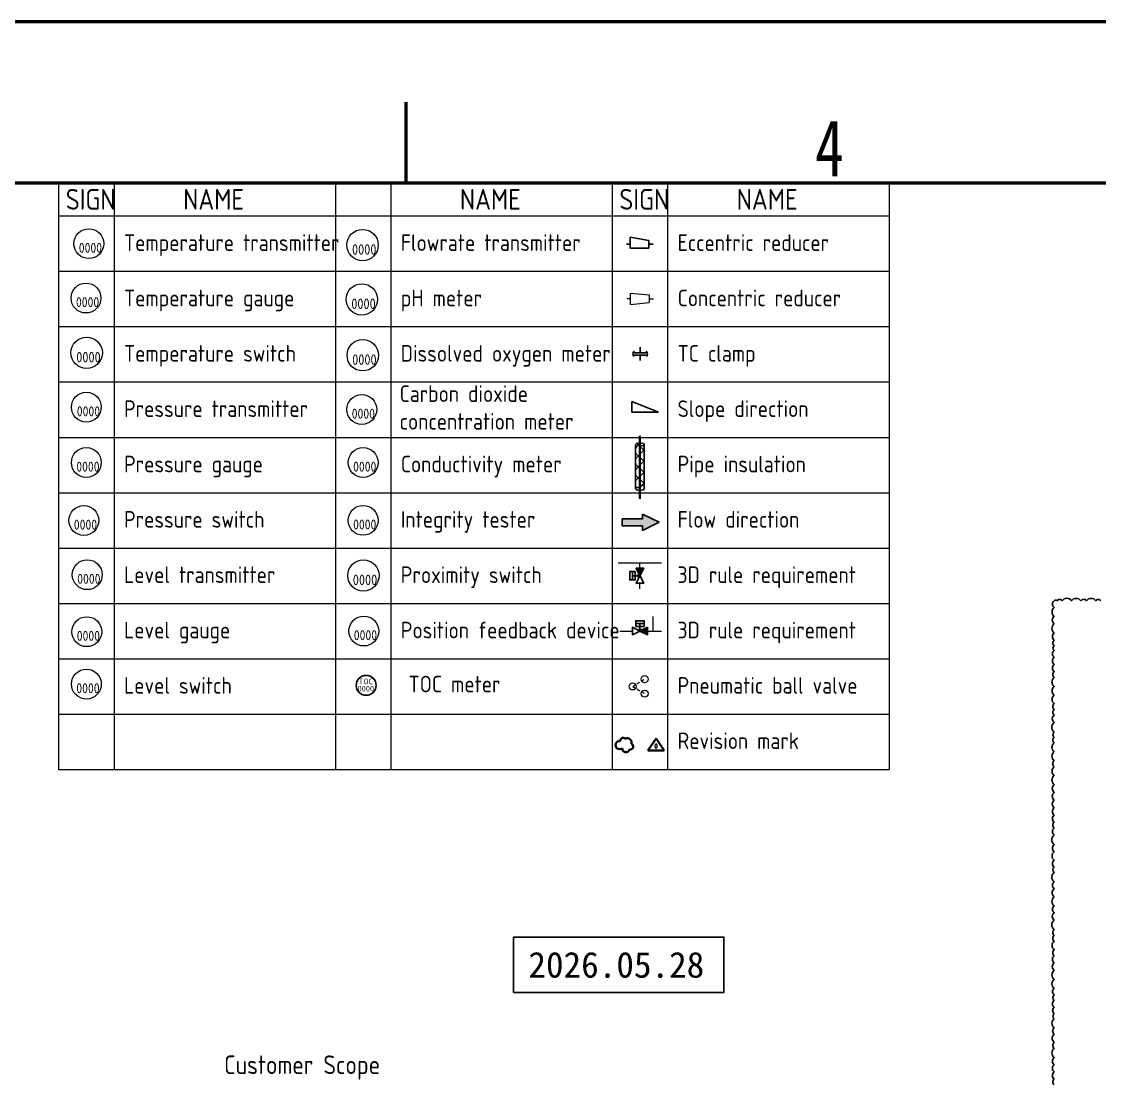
# Model space of a CAD drawing. Header units: millimetres. Extents: x -68339142 to 208, y -167 to 82456658.
# Drawn here: x -68336225 to -68334766, y 82451183 to 82452619 of the extents above; entities that cross this region are included whole.
import ezdxf
from ezdxf.enums import TextEntityAlignment as Align

# ---------------------------------------------------------------- set-up
doc = ezdxf.new("R2010")
doc.units = ezdxf.units.MM
doc.header["$MEASUREMENT"] = 0
doc.linetypes.add('ACISOTGL', pattern=[3, 2, -1])
for name, color, linetype, lineweight in [('AM_8', 1, 'Continuous', 15), ('Border (ISO)', 7, 'Continuous', 50), ('I8符号标注层', 3, 'Continuous', 9), ('Langurage', 7, 'Continuous', 0), ('图层15动态设备', 7, 'Continuous', 9), ('图层5标准静态设备', 7, 'Continuous', 9), ('图框', 7, 'Continuous', 9)]:
    doc.layers.add(name, color=color, linetype=linetype, lineweight=lineweight)
for name, color, linetype in [('批注和笔记', 7, 'Continuous'), ('文字', 1, 'Continuous'), ('機器', 7, 'Continuous')]:
    doc.layers.add(name, color=color, linetype=linetype)
doc.styles.add('I(3.5)', font='simfang.ttf', dxfattribs={"width": 0.75})
doc.styles.add('ROMANS', font='ROMANS.shx')
doc.styles.get("Standard").update_dxf_attribs({"font": 'gbenor.shx', "bigfont": 'gbcbig.shx'})
doc.styles.add('批注和笔记', font='')
doc.styles.get('批注和笔记').set_extended_font_data('SimSun')

# ---------------------------------------------------------------- blocks, each defined once
blk = doc.blocks.new('Borders A3')
at = {"layer": 'Border (ISO)'}
for p, q in [((0, 297), (420, 297)), ((157.5, 287), (157.5, 292)), ((9.999999999999993, 286.9999999999999), (410, 286.9999999999999))]:
    blk.add_line(p, q, dxfattribs=at)
at = {"layer": 'I8符号标注层', "insert": (183.75, 287.4), "char_height": 3.499999940395355, "attachment_point": 8, "style": 'I(3.5)'}
blk.add_mtext('4', dxfattribs=at)
blk = doc.blocks.new('*U69')
at = {"color": 1, "linetype": 'ByBlock', "lineweight": 9}
blk.add_circle((13.5, -1.77635683940025e-15), 13.5, dxfattribs=at)
at = {"color": 1, "linetype": 'ByBlock', "lineweight": 9, "flags": 1}
for tag, p in [('YQJ_ITEMID', (24.38943776185624, 7.984361569487646)), ('YQJ_CLASS_NAME', (24.3999337322457, 3.682376766385232)), ('供电电源', (24.91061420759434, -5.225861052161235)), ('品牌', (24.8201266641081, -0.6865745397071805)), ('量程上限', (24.77570711221415, -14.9326032799006)), ('控制方式', (25.04552130297452, -9.989354953061365)), ('量程下限', (24.64080013634884, -19.96572891749793)), ('输入信号类型2', (24.41907406160681, -30.47782268224296)), ('输入信号类型1', (24.5918368282837, -25.28992703947256))]:
    blk.add_attdef(tag, p, '', height=5, dxfattribs=at)
at = {"color": 1, "linetype": 'ByBlock', "lineweight": 13}
blk.add_attdef('YQJ_NO', (4.419494115506676, -8.260460470582805), '', height=9, dxfattribs=at)
at = {"color": 1, "linetype": 'ByBlock', "lineweight": 13, "flags": 2}
blk.add_attdef('YQJ_CODE', (7.181431612304732, -0.3770963063832848), '', height=9, dxfattribs=at)
at = {"color": 1, "linetype": 'ByBlock', "lineweight": 9}
blk.add_attdef('尺寸', (-11.61090940447393, -20.93206571894052), '', height=6.3, dxfattribs=at)
blk = doc.blocks.new('*U68')
at = {"color": 1, "linetype": 'ByBlock', "lineweight": 9}
blk.add_circle((2.498001805406602e-15, 13.5), 13.5, dxfattribs=at)
at = {"color": 1, "linetype": 'ByBlock', "lineweight": 13, "flags": 2}
blk.add_attdef('YQJ_CODE', (-5.234884717686508, 13.23119865297995), '', height=9, dxfattribs=at)
at = {"color": 1, "linetype": 'ByBlock', "lineweight": 13}
blk.add_attdef('YQJ_NO', (-8.605544454649497, 5.239539529417197), '', height=9, dxfattribs=at)
at = {"color": 1, "linetype": 'ByBlock', "lineweight": 9, "flags": 1}
for tag, p in [('YQJ_ITEMID', (25.00368285898367, 7.984361569487646)), ('YQJ_CLASS_NAME', (25.01417882937312, 3.682376766385232)), ('供电电源', (25.52485930472176, -5.225861052161235)), ('品牌', (25.43437176123552, -0.6865745397071805)), ('量程上限', (25.38995220934157, -14.9326032799006)), ('控制方式', (25.65976640010194, -9.989354953061365)), ('量程下限', (25.25504523347627, -19.96572891749793)), ('输入信号类型2', (25.03331915873423, -30.47782268224296)), ('输入信号类型1', (25.20608192541113, -25.28992703947256))]:
    blk.add_attdef(tag, p, '', height=5, dxfattribs=at)
at = {"color": 1, "linetype": 'ByBlock', "lineweight": 9}
blk.add_attdef('尺寸', (-11.61090940447393, -20.93206571894052), '', height=6.3, dxfattribs=at)
blk = doc.blocks.new('*U67')
at = {"color": 1, "linetype": 'ByBlock', "lineweight": 9}
blk.add_circle((2.498001805406602e-15, 13.5), 13.5, dxfattribs=at)
at = {"color": 1, "linetype": 'ByBlock', "lineweight": 13, "flags": 2}
blk.add_attdef('YQJ_CODE', (-6.469249383496933, 13.23119865297995), '', height=9, dxfattribs=at)
at = {"color": 1, "linetype": 'ByBlock', "lineweight": 13}
blk.add_attdef('YQJ_NO', (-9.080505884493322, 5.239539529417197), '', height=9, dxfattribs=at)
at = {"color": 1, "linetype": 'ByBlock', "lineweight": 9, "flags": 1}
for tag, p in [('YQJ_ITEMID', (23.25464417363037, 7.984361569487646)), ('YQJ_CLASS_NAME', (23.26514014401982, 3.682376766385232)), ('供电电源', (23.77582061936846, -5.225861052161235)), ('品牌', (23.68533307588223, -0.6865745397071805)), ('量程上限', (23.64091352398827, -14.9326032799006)), ('控制方式', (23.91072771474865, -9.989354953061365)), ('量程下限', (23.50600654812297, -19.96572891749793)), ('输入信号类型2', (23.28428047338093, -30.47782268224296)), ('输入信号类型1', (23.45704324005783, -25.28992703947256))]:
    blk.add_attdef(tag, p, '', height=5, dxfattribs=at)
at = {"color": 1, "linetype": 'ByBlock', "lineweight": 9}
blk.add_attdef('尺寸', (-11.61090940447393, -20.93206571894052), '', height=6.3, dxfattribs=at)
blk = doc.blocks.new('*U226')
at = {"color": 1, "linetype": 'ByBlock', "lineweight": 9}
blk.add_circle((2.498001805406602e-15, 13.5), 13.5, dxfattribs=at)
at = {"color": 1, "linetype": 'ByBlock', "lineweight": 13, "flags": 2}
blk.add_attdef('YQJ_CODE', (-6.047647470191439, 12.96046075160407), '', height=9, dxfattribs=at)
at = {"color": 1, "linetype": 'ByBlock', "lineweight": 13}
blk.add_attdef('YQJ_NO', (-9.080505884493322, 5.239539529417197), '', height=9, dxfattribs=at)
at = {"color": 1, "linetype": 'ByBlock', "lineweight": 9, "flags": 1}
for tag, p in [('YQJ_ITEMID', (23.77519296115133, 7.984361569487646)), ('YQJ_CLASS_NAME', (23.78568893154079, 3.682376766385232)), ('供电电源', (24.29636940688943, -5.225861052161235)), ('品牌', (24.20588186340319, -0.6865745397071805)), ('量程上限', (24.16146231150924, -14.9326032799006)), ('控制方式', (24.43127650226961, -9.989354953061365)), ('量程下限', (24.02655533564393, -19.96572891749793)), ('输入信号类型2', (23.8048292609019, -30.47782268224296)), ('输入信号类型1', (23.97759202757879, -25.28992703947256))]:
    blk.add_attdef(tag, p, '', height=5, dxfattribs=at)
at = {"color": 1, "linetype": 'ByBlock', "lineweight": 9}
blk.add_attdef('尺寸', (-8.497108270957689, -12.81824943221918), '', height=6.3, dxfattribs=at)
blk = doc.blocks.new('*U227')
at = {"color": 1, "linetype": 'ByBlock', "lineweight": 9}
blk.add_circle((2.498001805406602e-15, 13.5), 13.5, dxfattribs=at)
at = {"color": 1, "linetype": 'ByBlock', "lineweight": 13, "flags": 2}
blk.add_attdef('YQJ_CODE', (-6.456933801984994, 14.10388968400402), '', height=9, dxfattribs=at)
at = {"color": 1, "linetype": 'ByBlock', "lineweight": 13}
blk.add_attdef('YQJ_NO', (-9.080505884493322, 5.239539529417197), '', height=9, dxfattribs=at)
at = {"color": 1, "linetype": 'ByBlock', "lineweight": 9, "flags": 1}
for tag, p in [('YQJ_ITEMID', (24.91794100715924, 7.984361569487646)), ('YQJ_CLASS_NAME', (24.9284369775487, 3.682376766385232)), ('供电电源', (25.43911745289734, -5.225861052161235)), ('品牌', (25.3486299094111, -0.6865745397071805)), ('控制方式', (25.57402454827752, -9.989354953061365)), ('量程下限', (25.16930338165184, -19.96572891749793)), ('量程上限', (25.30421035751715, -14.9326032799006)), ('输入信号类型2', (24.94757730690981, -30.47782268224296)), ('输入信号类型1', (25.1203400735867, -25.28992703947256))]:
    blk.add_attdef(tag, p, '', height=5, dxfattribs=at)
at = {"color": 1, "linetype": 'ByBlock', "lineweight": 9}
blk.add_attdef('尺寸', (-8.497108270957689, -12.81824943221918), '', height=6.3, dxfattribs=at)
blk = doc.blocks.new('*U114')
at = {"color": 1, "linetype": 'ByBlock', "lineweight": 9}
blk.add_circle((2.498001805406602e-15, 13.5), 13.5, dxfattribs=at)
at = {"color": 1, "linetype": 'ByBlock', "lineweight": 13, "flags": 2}
blk.add_attdef('YQJ_CODE', (-6.456933801984994, 14.10388968400402), '', height=9, dxfattribs=at)
at = {"color": 1, "linetype": 'ByBlock', "lineweight": 13}
blk.add_attdef('YQJ_NO', (-9.080505884493322, 5.239539529417197), '', height=9, dxfattribs=at)
at = {"color": 1, "linetype": 'ByBlock', "lineweight": 9, "flags": 1}
for tag, p in [('YQJ_ITEMID', (24.91794100715924, 7.984361569487646)), ('YQJ_CLASS_NAME', (24.9284369775487, 3.682376766385232)), ('供电电源', (25.43911745289734, -5.225861052161235)), ('品牌', (25.3486299094111, -0.6865745397071805)), ('量程上限', (25.30421035751715, -14.9326032799006)), ('控制方式', (25.57402454827752, -9.989354953061365)), ('量程下限', (25.16930338165184, -19.96572891749793)), ('输入信号类型2', (24.94757730690981, -30.47782268224296)), ('输入信号类型1', (25.1203400735867, -25.28992703947256))]:
    blk.add_attdef(tag, p, '', height=5, dxfattribs=at)
at = {"color": 1, "linetype": 'ByBlock', "lineweight": 9}
blk.add_attdef('尺寸', (-11.61090940447393, -20.93206571894052), '', height=6.3, dxfattribs=at)
blk = doc.blocks.new('*U113')
at = {"color": 1, "linetype": 'ByBlock', "lineweight": 9}
blk.add_circle((13.88407585491368, -0.1131624095753085), 13.5, dxfattribs=at)
at = {"color": 1, "linetype": 'ByBlock', "lineweight": 9, "flags": 1}
for tag, p in [('YQJ_ITEMID', (24.91794100715924, 7.984361569487646)), ('YQJ_CLASS_NAME', (24.9284369775487, 3.682376766385232)), ('供电电源', (25.43911745289734, -5.225861052161235)), ('品牌', (25.3486299094111, -0.6865745397071805)), ('量程上限', (25.30421035751715, -14.9326032799006)), ('控制方式', (25.57402454827752, -9.989354953061365)), ('量程下限', (25.16930338165184, -19.96572891749793)), ('输入信号类型2', (24.94757730690981, -30.47782268224296)), ('输入信号类型1', (25.1203400735867, -25.28992703947256))]:
    blk.add_attdef(tag, p, '', height=5, dxfattribs=at)
at = {"color": 1, "linetype": 'ByBlock', "lineweight": 13}
blk.add_attdef('YQJ_NO', (4.803569970420357, -8.373622880158111), '', height=9, dxfattribs=at)
at = {"color": 1, "linetype": 'ByBlock', "lineweight": 13, "flags": 2}
blk.add_attdef('YQJ_CODE', (7.427142052928684, 0.4907272744287167), '', height=9, dxfattribs=at)
at = {"color": 1, "linetype": 'ByBlock', "lineweight": 9}
blk.add_attdef('尺寸', (-11.61090940447393, -20.93206571894052), '', height=6.3, dxfattribs=at)
blk = doc.blocks.new('*U66')
at = {"color": 1, "linetype": 'ByBlock', "lineweight": 9}
blk.add_circle((-13.5, 0), 13.5, dxfattribs=at)
at = {"color": 1, "linetype": 'ByBlock', "lineweight": 13, "flags": 2}
blk.add_attdef('YQJ_CODE', (-19.956933801985, 0.6038896840040238), '', height=9, dxfattribs=at)
at = {"color": 1, "linetype": 'ByBlock', "lineweight": 9, "flags": 1}
for tag, p in [('YQJ_ITEMID', (24.91794100715924, 7.984361569487646)), ('YQJ_CLASS_NAME', (24.9284369775487, 3.682376766385232)), ('供电电源', (25.43911745289734, -5.225861052161235)), ('品牌', (25.3486299094111, -0.6865745397071805)), ('控制方式', (25.57402454827752, -9.989354953061365)), ('量程下限', (25.16930338165184, -19.96572891749793)), ('量程上限', (25.30421035751715, -14.9326032799006)), ('输入信号类型2', (24.94757730690981, -30.47782268224296)), ('输入信号类型1', (25.1203400735867, -25.28992703947256))]:
    blk.add_attdef(tag, p, '', height=5, dxfattribs=at)
at = {"color": 1, "linetype": 'ByBlock', "lineweight": 13}
blk.add_attdef('YQJ_NO', (-22.58050588449332, -8.260460470582803), '', height=9, dxfattribs=at)
at = {"color": 1, "linetype": 'ByBlock', "lineweight": 9}
blk.add_attdef('尺寸', (-8.497108270957689, -12.81824943221918), '', height=6.3, dxfattribs=at)
blk = doc.blocks.new('*U225')
at = {"color": 1, "linetype": 'ByBlock', "lineweight": 9}
blk.add_circle((-13.5, 0), 13.5, dxfattribs=at)
at = {"color": 1, "linetype": 'ByBlock', "lineweight": 13, "flags": 2}
blk.add_attdef('YQJ_CODE', (-19.956933801985, 0.6038896840040252), '', height=9, dxfattribs=at)
at = {"color": 1, "linetype": 'ByBlock', "lineweight": 9, "flags": 1}
for tag, p in [('YQJ_ITEMID', (24.91794100715924, 7.984361569487646)), ('YQJ_CLASS_NAME', (24.9284369775487, 3.682376766385232)), ('供电电源', (25.43911745289734, -5.225861052161235)), ('品牌', (25.3486299094111, -0.6865745397071805)), ('控制方式', (25.57402454827752, -9.989354953061365)), ('量程下限', (25.16930338165184, -19.96572891749793)), ('量程上限', (25.30421035751715, -14.9326032799006)), ('输入信号类型2', (24.94757730690981, -30.47782268224296)), ('输入信号类型1', (25.1203400735867, -25.28992703947256))]:
    blk.add_attdef(tag, p, '', height=5, dxfattribs=at)
at = {"color": 1, "linetype": 'ByBlock', "lineweight": 13}
blk.add_attdef('YQJ_NO', (-22.58050588449332, -8.260460470582803), '', height=9, dxfattribs=at)
at = {"color": 1, "linetype": 'ByBlock', "lineweight": 9}
blk.add_attdef('尺寸', (-8.497108270957689, -12.81824943221918), '', height=6.3, dxfattribs=at)
blk = doc.blocks.new('同心异径管接头')
at = {"color": 0}
for p, q in [((2.103692991928256, 0), (0, 0)), ((2.103692991928256, 3.435912948164514), (13.3620760428239, 2.286548733639393)), ((13.3620760428239, 0), (15.91919393456192, 0)), ((2.103692991928256, -3.435912948164514), (13.3620760428239, -2.286548733638483))]:
    blk.add_line(p, q, dxfattribs=at)
for points in [[(2.103692991928256, -3.435912948164514), (2.103692991928256, 3.435912948164514)], [(13.3620760428239, 2.286548733639393), (13.3620760428239, -2.286548733638483)]]:
    blk.add_lwpolyline(points, dxfattribs=at)
blk = doc.blocks.new('偏心异径管接头（同底）')
at = {"color": 0}
for p, q in [((2.10369299192098, 0), (0, 0)), ((2.10369299192098, 4.24889381187495), (13.3620760428239, 2.286548733638483)), ((13.3620760428239, 0), (15.91919393455464, 0)), ((13.3620760428239, -2.286548733639393), (2.10369299192098, -2.286548733639393))]:
    blk.add_line(p, q, dxfattribs=at)
for points in [[(2.10369299192098, -2.286548733639393), (2.10369299192098, 4.24889381187495)], [(13.3620760428239, 2.286548733638483), (13.3620760428239, -2.286548733639393)]]:
    blk.add_lwpolyline(points, dxfattribs=at)
blk = doc.blocks.new('卫生卡箍')
at = {"color": 0}
for p, q in [((5.008810341451317, 0), (0, 0)), ((5.008810341451317, -5.493456002679887), (5.008810341451317, 5.493456002674066)), ((6.991189658571966, -5.493456002679887), (6.991189658571966, 5.493456002674066)), ((6.991189658571966, 0), (12, 0))]:
    blk.add_line(p, q, dxfattribs=at)
for centre, start, end in [((5.969408355187625, 3.09718116131553), 46.47917323098144, 135.7809304604455), ((5.969408355187625, -3.09718116132135), 224.2190695395544, 313.5208267690186)]:
    blk.add_arc(centre, 3.467212193297144, start, end, dxfattribs=at)
blk = doc.blocks.new('倾斜')
at = {"color": 7}
for p, q in [((9.366830904189264, 7.433415452092231), (-9.366830904189264, 0)), ((9.366830904189264, 0), (-9.366830904189264, 0)), ((9.366830904189264, 0), (9.366830904189264, 7.433415452092231))]:
    blk.add_line(p, q, dxfattribs=at)
blk = doc.blocks.new('保温')
at = {"ltscale": 0.1}
h = blk.add_hatch(dxfattribs=at)
h.set_pattern_fill('ANSI37', scale=2.234399999999999)
h.set_pattern_definition([(44.99999999999997, (-813.4420348629722, 754.6356316621168), (-5.016371069229228, 5.016371069229224), []), (135, (-813.4420348629722, 754.6356316621168), (-5.016371069229229, -5.016371069229224), [])])
h.paths.add_polyline_path([(40.0281178516377, 3.910200000015001), (-2.934541498689214e-11, 3.910200000015001, -0.6525360622096348), (-2.934541498689214e-11, 1.610711564126176e-11, 0.652536062208393), (-2.934541498689214e-11, -3.910199999979604), (40.0281178516377, -3.910199999979604, -0.652536062207818), (40.0281178516377, 1.610711564126176e-11, 0.6525360622075519)])
at = {"color": 7, "lineweight": 35}
blk.add_line((-8.915646761219492, 1.909583602355269e-13), (47.98137530246434, 1.909583602355269e-13), dxfattribs=at)
at = {"color": 7}
for p, q in [((-2.934541498689214e-11, 3.910200000005452), (40.0281178516377, 3.910200000005452)), ((-2.934541498689214e-11, -3.910199999992337), (40.0281178516377, -3.910199999992337))]:
    blk.add_line(p, q, dxfattribs=at)
for centre, start, end in [((0.8601914965108648, 1.955100000004413), 113.7482053907326, 246.2517946092674), ((0.8601914965108648, -1.955099999991298), 113.7482053907326, 246.2517946092674), ((-0.8601914965695556, 1.955100000004413), 293.7482053907326, 66.25179460926744), ((40.88830934817791, -1.955099999991298), 113.7482053907326, 246.2517946092674), ((39.16792635509749, 1.955100000004413), 293.748205391198, 66.25179460880196), ((39.16792635509749, -1.955099999991298), 293.7482053907326, 66.25179460926744)]:
    blk.add_arc(centre, 2.135964751742607, start, end, dxfattribs=at)
blk = doc.blocks.new('*U70')
at = {"color": 1, "linetype": 'ByBlock', "lineweight": 9}
blk.add_circle((-13.5, 0), 13.5, dxfattribs=at)
at = {"color": 1, "linetype": 'ByBlock', "lineweight": 9, "flags": 1}
for tag, p in [('YQJ_ITEMID', (23.94786472020496, 7.984361569487646)), ('YQJ_CLASS_NAME', (23.95836069059442, 3.682376766385232)), ('供电电源', (24.46904116594305, -5.225861052161235)), ('品牌', (24.37855362245682, -0.6865745397071805)), ('量程上限', (24.33413407056287, -14.9326032799006)), ('控制方式', (24.60394826132324, -9.989354953061365)), ('量程下限', (24.19922709469756, -19.96572891749793)), ('输入信号类型2', (23.97750101995553, -30.47782268224296)), ('输入信号类型1', (24.15026378663242, -25.28992703947256))]:
    blk.add_attdef(tag, p, '', height=5, dxfattribs=at)
at = {"color": 1, "linetype": 'ByBlock', "lineweight": 13}
blk.add_attdef('YQJ_NO', (-22.58050588449332, -8.260460470582803), '', height=9, dxfattribs=at)
at = {"color": 1, "linetype": 'ByBlock', "lineweight": 13, "flags": 2}
blk.add_attdef('YQJ_CODE', (-20.25204196241611, -0.2688013470200534), '', height=9, dxfattribs=at)
at = {"color": 1, "linetype": 'ByBlock', "lineweight": 9}
blk.add_attdef('尺寸', (-11.61090940447393, -20.93206571894052), '', height=6.3, dxfattribs=at)
blk = doc.blocks.new('3D符号')
h = blk.add_hatch(color=256)
h.dxf.hatch_style = 1
h.paths.add_polyline_path([(-11.25, 5.625), (-11.25, -5.624999999999998), (1.332267629550188e-15, -1.665334536937735e-16)])
at = {"color": 0}
for p, q in [((0, 0), (-11.25, 5.625)), ((-11.25, 5.625), (-11.25, -5.625)), ((-11.25, -5.625), (0, 0))]:
    blk.add_line(p, q, dxfattribs=at)
blk = doc.blocks.new('*U222')
at = {"color": 1, "linetype": 'ByBlock', "lineweight": 9}
blk.add_circle((2.498001805406602e-15, 13.5), 13.5, dxfattribs=at)
at = {"color": 1, "linetype": 'ByBlock', "lineweight": 13, "flags": 2}
blk.add_attdef('YQJ_CODE', (-6.456933801984994, 14.10388968400402), '', height=9, dxfattribs=at)
at = {"color": 1, "linetype": 'ByBlock', "lineweight": 13}
blk.add_attdef('YQJ_NO', (-9.080505884493322, 5.239539529417197), '', height=9, dxfattribs=at)
at = {"color": 1, "linetype": 'ByBlock', "lineweight": 9, "flags": 1}
for tag, p in [('YQJ_ITEMID', (24.91794100715924, 7.984361569487646)), ('YQJ_CLASS_NAME', (24.9284369775487, 3.682376766385232)), ('供电电源', (25.43911745289734, -5.225861052161235)), ('品牌', (25.3486299094111, -0.6865745397071805)), ('量程上限', (25.30421035751715, -14.9326032799006)), ('控制方式', (25.57402454827752, -9.989354953061365)), ('量程下限', (25.16930338165184, -19.96572891749793)), ('输入信号类型2', (24.94757730690981, -30.47782268224296)), ('输入信号类型1', (25.1203400735867, -25.28992703947256))]:
    blk.add_attdef(tag, p, '', height=5, dxfattribs=at)
at = {"color": 1, "linetype": 'ByBlock', "lineweight": 9}
blk.add_attdef('尺寸', (-11.61090940447393, -20.93206571894052), '', height=6.3, dxfattribs=at)
blk = doc.blocks.new('*U223')
at = {"color": 1, "linetype": 'ByBlock', "lineweight": 9}
blk.add_circle((2.498001805406602e-15, 13.5), 13.5, dxfattribs=at)
at = {"color": 1, "linetype": 'ByBlock', "lineweight": 13, "flags": 2}
blk.add_attdef('YQJ_CODE', (-6.456933801984994, 14.10388968400402), '', height=9, dxfattribs=at)
at = {"color": 1, "linetype": 'ByBlock', "lineweight": 13}
blk.add_attdef('YQJ_NO', (-9.080505884493322, 5.239539529417197), '', height=9, dxfattribs=at)
at = {"color": 1, "linetype": 'ByBlock', "lineweight": 9, "flags": 1}
for tag, p in [('YQJ_ITEMID', (24.91794100715924, 7.984361569487646)), ('YQJ_CLASS_NAME', (24.9284369775487, 3.682376766385232)), ('供电电源', (25.43911745289734, -5.225861052161235)), ('品牌', (25.3486299094111, -0.6865745397071805)), ('控制方式', (25.57402454827752, -9.989354953061365)), ('量程下限', (25.16930338165184, -19.96572891749793)), ('量程上限', (25.30421035751715, -14.9326032799006)), ('输入信号类型2', (24.94757730690981, -30.47782268224296)), ('输入信号类型1', (25.1203400735867, -25.28992703947256))]:
    blk.add_attdef(tag, p, '', height=5, dxfattribs=at)
at = {"color": 1, "linetype": 'ByBlock', "lineweight": 9}
blk.add_attdef('尺寸', (-8.497108270957689, -12.81824943221918), '', height=6.3, dxfattribs=at)
blk = doc.blocks.new('*U224')
at = {"color": 1, "linetype": 'ByBlock', "lineweight": 9}
blk.add_circle((13.5, -1.65145674912992e-15), 13.5, dxfattribs=at)
at = {"color": 1, "linetype": 'ByBlock', "lineweight": 9, "flags": 1}
for tag, p in [('YQJ_ITEMID', (24.91794100715924, 7.984361569487646)), ('YQJ_CLASS_NAME', (24.9284369775487, 3.682376766385232)), ('供电电源', (25.43911745289734, -5.225861052161235)), ('品牌', (25.3486299094111, -0.6865745397071805)), ('量程上限', (25.30421035751715, -14.9326032799006)), ('控制方式', (25.57402454827752, -9.989354953061365)), ('量程下限', (25.16930338165184, -19.96572891749793)), ('输入信号类型2', (24.94757730690981, -30.47782268224296)), ('输入信号类型1', (25.1203400735867, -25.28992703947256))]:
    blk.add_attdef(tag, p, '', height=5, dxfattribs=at)
at = {"color": 1, "linetype": 'ByBlock', "lineweight": 13}
blk.add_attdef('YQJ_NO', (4.419494115506676, -8.260460470582805), '', height=9, dxfattribs=at)
at = {"color": 1, "linetype": 'ByBlock', "lineweight": 13, "flags": 2}
blk.add_attdef('YQJ_CODE', (7.043066198015004, 0.6038896840040235), '', height=9, dxfattribs=at)
at = {"color": 1, "linetype": 'ByBlock', "lineweight": 9}
blk.add_attdef('尺寸', (-11.61090940447393, -20.93206571894052), '', height=6.3, dxfattribs=at)
blk = doc.blocks.new('*U219')
at = {"color": 1, "linetype": 'ByBlock', "lineweight": 9}
blk.add_circle((-13.5, 0), 13.5, dxfattribs=at)
at = {"color": 1, "linetype": 'ByBlock', "lineweight": 9, "flags": 1}
for tag, p in [('YQJ_ITEMID', (24.91794100715924, 7.984361569487646)), ('YQJ_CLASS_NAME', (24.9284369775487, 3.682376766385232)), ('供电电源', (25.43911745289734, -5.225861052161235)), ('品牌', (25.3486299094111, -0.6865745397071805)), ('量程上限', (25.30421035751715, -14.9326032799006)), ('控制方式', (25.57402454827752, -9.989354953061365)), ('量程下限', (25.16930338165184, -19.96572891749793)), ('输入信号类型2', (24.94757730690981, -30.47782268224296)), ('输入信号类型1', (25.1203400735867, -25.28992703947256))]:
    blk.add_attdef(tag, p, '', height=5, dxfattribs=at)
at = {"color": 1, "linetype": 'ByBlock', "lineweight": 13}
blk.add_attdef('YQJ_NO', (-22.58050588449332, -8.260460470582803), '', height=9, dxfattribs=at)
at = {"color": 1, "linetype": 'ByBlock', "lineweight": 13, "flags": 2}
blk.add_attdef('YQJ_CODE', (-19.956933801985, 0.6038896840040238), '', height=9, dxfattribs=at)
at = {"color": 1, "linetype": 'ByBlock', "lineweight": 9}
blk.add_attdef('尺寸', (-8.497108270957689, -12.81824943221918), '', height=6.3, dxfattribs=at)
blk = doc.blocks.new('*U220')
at = {"color": 1, "linetype": 'ByBlock', "lineweight": 9}
blk.add_circle((2.498001805406602e-15, 13.5), 13.5, dxfattribs=at)
at = {"color": 1, "linetype": 'ByBlock', "lineweight": 13, "flags": 2}
blk.add_attdef('YQJ_CODE', (-5.669102071999076, 13.23119865297995), '', height=9, dxfattribs=at)
at = {"color": 1, "linetype": 'ByBlock', "lineweight": 13}
blk.add_attdef('YQJ_NO', (-8.927155498939827, 5.239539529417197), '', height=9, dxfattribs=at)
at = {"color": 1, "linetype": 'ByBlock', "lineweight": 9, "flags": 1}
for tag, p in [('YQJ_ITEMID', (24.75798511655375, 7.984361569487646)), ('YQJ_CLASS_NAME', (24.76848108694321, 3.682376766385232)), ('供电电源', (25.27916156229185, -5.225861052161235)), ('品牌', (25.18867401880561, -0.6865745397071805)), ('控制方式', (25.41406865767203, -9.989354953061365)), ('量程下限', (25.00934749104636, -19.96572891749793)), ('量程上限', (25.14425446691166, -14.9326032799006)), ('输入信号类型2', (24.78762141630432, -30.47782268224296)), ('输入信号类型1', (24.96038418298122, -25.28992703947256))]:
    blk.add_attdef(tag, p, '', height=5, dxfattribs=at)
at = {"color": 1, "linetype": 'ByBlock', "lineweight": 9}
blk.add_attdef('尺寸', (-8.497108270957689, -12.81824943221918), '', height=6.3, dxfattribs=at)
blk = doc.blocks.new('*U221')
at = {"color": 1, "linetype": 'ByBlock', "lineweight": 9}
blk.add_circle((13.5, -1.77635683940025e-15), 13.5, dxfattribs=at)
at = {"color": 1, "linetype": 'ByBlock', "lineweight": 9, "flags": 1}
for tag, p in [('YQJ_ITEMID', (24.91794100715924, 7.984361569487646)), ('YQJ_CLASS_NAME', (24.9284369775487, 3.682376766385232)), ('供电电源', (25.43911745289734, -5.225861052161235)), ('品牌', (25.3486299094111, -0.6865745397071805)), ('量程上限', (25.30421035751715, -14.9326032799006)), ('控制方式', (25.57402454827752, -9.989354953061365)), ('量程下限', (25.16930338165184, -19.96572891749793)), ('输入信号类型2', (24.94757730690981, -30.47782268224296)), ('输入信号类型1', (25.1203400735867, -25.28992703947256))]:
    blk.add_attdef(tag, p, '', height=5, dxfattribs=at)
at = {"color": 1, "linetype": 'ByBlock', "lineweight": 13}
blk.add_attdef('YQJ_NO', (4.419494115506676, -8.260460470582805), '', height=9, dxfattribs=at)
at = {"color": 1, "linetype": 'ByBlock', "lineweight": 13, "flags": 2}
blk.add_attdef('YQJ_CODE', (7.043066198015004, 0.603889684004022), '', height=9, dxfattribs=at)
at = {"color": 1, "linetype": 'ByBlock', "lineweight": 9}
blk.add_attdef('尺寸', (-11.61090940447393, -20.93206571894052), '', height=6.3, dxfattribs=at)
blk = doc.blocks.new('转换板')
at = {"color": 7, "linetype": 'ACISOTGL', "lineweight": 9}
for q in [(7.200853924339754, 4.365924856803758), (7.200788937014295, -4.365924856803758)]:
    blk.add_line((0, 0), q, dxfattribs=at)
at = {"color": 7, "linetype": 'ByBlock'}
for centre in [(7.200853924339754, 4.365924856803758), (0, 0), (7.200788937014295, -4.365924856803758)]:
    blk.add_circle(centre, 2.139354296912725, dxfattribs=at)
blk = doc.blocks.new('修改位置')
at = {"color": 7, "lineweight": 35}
for p, q in [((3.706968261525617, 5.423639129829098), (0, 0)), ((3.706968261525617, 5.423639129829098), (7.413936523051234, 0)), ((0, 0), (7.413936523051234, 0))]:
    blk.add_line(p, q, dxfattribs=at)
for centre, radius, start, end in [((-11.21682168128609, 4.390357191396106), 1.320626193117237, 47.84651354500366, 182.5197639932759), ((-9.32500925626664, 3.650745821463715), 1.991191376443004, 343.9651262969233, 120.3301350904456), ((-12.73078679711034, 2.507306163824978), 1.835338528582713, 83.91302061686628, 309.5111891384556), ((-9.908619176596403, 0.9307475643090584), 1.662248124818034, 174.4558522052904, 342.9422405066621), ((-8.040479862916982, 1.831777764044091), 1.416380320814914, 258.6389406611095, 63.6262058649483)]:
    blk.add_arc(centre, radius, start, end, dxfattribs=at)
at = {"color": 7, "style": 'ROMANS'}
blk.add_text('0', height=1.833842926829268, dxfattribs=at).set_placement((2.926176887267502, 2.041274620152763), align=Align.MIDDLE_LEFT)
blk = doc.blocks.new('*U218')
at = {"color": 1, "linetype": 'ByBlock', "lineweight": 9}
blk.add_circle((2.498001805406602e-15, 13.5), 13.5, dxfattribs=at)
at = {"color": 1, "linetype": 'ByBlock', "lineweight": 13, "flags": 2}
blk.add_attdef('YQJ_CODE', (-6.456933801984994, 14.10388968400402), '', height=9, dxfattribs=at)
at = {"color": 1, "linetype": 'ByBlock', "lineweight": 13}
blk.add_attdef('YQJ_NO', (-9.080505884493322, 5.239539529417197), '', height=9, dxfattribs=at)
at = {"color": 1, "linetype": 'ByBlock', "lineweight": 9, "flags": 1}
for tag, p in [('YQJ_ITEMID', (24.91794100715924, 7.984361569487646)), ('YQJ_CLASS_NAME', (24.9284369775487, 3.682376766385232)), ('供电电源', (25.43911745289734, -5.225861052161235)), ('品牌', (25.3486299094111, -0.6865745397071805)), ('量程上限', (25.30421035751715, -14.9326032799006)), ('控制方式', (25.57402454827752, -9.989354953061365)), ('量程下限', (25.16930338165184, -19.96572891749793)), ('输入信号类型2', (24.94757730690981, -30.47782268224296)), ('输入信号类型1', (25.1203400735867, -25.28992703947256))]:
    blk.add_attdef(tag, p, '', height=5, dxfattribs=at)
at = {"color": 1, "linetype": 'ByBlock', "lineweight": 9}
blk.add_attdef('尺寸', (-11.61090940447393, -20.93206571894052), '', height=6.3, dxfattribs=at)
blk = doc.blocks.new('KGJK')
at = {"layer": 'AM_8'}
blk.add_hatch(color=256, dxfattribs=at).paths.add_polyline_path([(5848.813452545352, -1050.605828065278), (5848.813452545354, -1052.349464705978), (5853.939130079631, -1052.349464705978), (5853.939130079631, -1053.560979718961), (5858.105796746298, -1051.477646385627), (5853.939130079631, -1049.394313052294), (5853.939130079629, -1050.605828065278)])
at = {"layer": '文字'}
for p, q in [((5858.105796746298, -1051.477646385627), (5853.939130079631, -1049.394313052295)), ((5853.939130079631, -1049.394313052295), (5853.939130079631, -1050.605828065278)), ((5848.813452545354, -1050.605828065278), (5848.813452545354, -1052.349464705978)), ((5848.813452545354, -1050.605828065278), (5853.939130079631, -1050.605828065278)), ((5848.813452545354, -1052.349464705978), (5853.939130079631, -1052.349464705978)), ((5858.105796746298, -1051.477646385627), (5853.939130079631, -1053.560979718961)), ((5853.939130079631, -1052.349464705978), (5853.939130079631, -1053.560979718961))]:
    blk.add_line(p, q, dxfattribs=at)
blk = doc.blocks.new('*N511')
at = {"color": 0, "linetype": 'Continuous'}
blk.add_lwpolyline([(-20, -55), (-20, 20), (264.8044692737431, 20), (264.8044692737431, -55)], close=True, dxfattribs=at)
at = {"color": 0, "insert": (0, 0), "char_height": 35, "attachment_point": 1, "style": '批注和笔记'}
blk.add_mtext('2026.05.28', dxfattribs=at)

msp = doc.modelspace()

# ---------------------------------------------------------------- linework, layer by layer
for p, q in [((-68335398.43266562, 82451869.05990845), (-68335390.84440547, 82451869.05990845)), ((-68335388.31498544, 82451804.23180959), (-68335388.31498544, 82451796.64354944))]:
    msp.add_line(p, q)
for points in [[(-68335388.31498544, 82451869.05990845), (-68335383.25614531, 82451879.17758866), (-68335393.3738255, 82451879.17758866), (-68335383.25614531, 82451858.9422283), (-68335393.3738255, 82451858.9422283), (-68335388.31498544, 82451869.05990845)], [(-68335398.43266562, 82451874.75110357), (-68335402.22679567, 82451874.75110357), (-68335402.22679567, 82451863.36871338), (-68335394.63853556, 82451863.36871338), (-68335394.63853556, 82451874.75110357), (-68335398.43266562, 82451874.75110357), (-68335398.43266562, 82451863.36871338)], [(-68335382.62379032, 82451804.23180959), (-68335382.62379032, 82451808.02593964), (-68335394.00618051, 82451808.02593964), (-68335394.00618051, 82451800.4376795), (-68335382.62379032, 82451800.4376795), (-68335382.62379032, 82451804.23180959), (-68335394.00618051, 82451804.23180959)], [(-68335388.31498544, 82451794.11412941), (-68335378.19730523, 82451789.05528928), (-68335378.19730523, 82451799.17296949), (-68335398.43266562, 82451789.05528928), (-68335398.43266562, 82451799.17296949), (-68335388.31498544, 82451794.11412941)]]:
    msp.add_lwpolyline(points)
msp.add_lwpolyline([(-68334764.4076012, 82451835.152186, 0.52056705), (-68334771.1672476, 82451835.152186, 0.52056705), (-68334783.6491145, 82451835.152186, 0.52056705), (-68334791.42950332, 82451835.152186, 0.52056705), (-68334803.88573469, 82451835.152186, 0.52056705), (-68334816.70249139, 82451835.152186, 0.52056705), (-68334823.63121031, 82451835.152186, 0.52056705), (-68334827.40016279, 82451835.152186, 0.52056705), (-68334827.40016279, 82451825.87679715, 0.52056705), (-68334827.40016279, 82451814.16216555, 0.52056705), (-68334827.40016279, 82451803.82371528, 0.52056705), (-68334827.40016279, 82451791.59718657, 0.52056705), (-68334827.40016279, 82451781.72933172, 0.52056705), (-68334827.40016279, 82451774.45941584, 0.52056705), (-68334827.40016279, 82451767.7738277, 0.52056705), (-68334827.40016279, 82451758.67056324, 0.52056705), (-68334827.40016279, 82451748.7382126, 0.52056705), (-68334827.40016279, 82451739.09639817, 0.52056705), (-68334827.40016279, 82451731.16687559, 0.52056705), (-68334827.40016279, 82451719.03719226, 0.52056705), (-68334827.40016279, 82451707.29875624, 0.52056705), (-68334827.40016279, 82451695.87344012, 0.52056705), (-68334827.40016279, 82451687.80231164, 0.52056705), (-68334827.40016279, 82451680.52853009, 0.52056705), (-68334827.40016279, 82451670.39638494, 0.52056705), (-68334827.40016279, 82451657.23273453, 0.52056705), (-68334827.40016279, 82451650.32965113, 0.52056705), (-68334827.40016279, 82451642.77245437, 0.52056705), (-68334827.40016279, 82451630.58722736, 0.52056705), (-68334827.40016279, 82451618.68704323, 0.52056705), (-68334827.40016279, 82451610.16790304, 0.52056705), (-68334827.40016279, 82451598.47585514, 0.52056705), (-68334827.40016279, 82451586.35858269, 0.52056705), (-68334827.40016279, 82451575.78066385, 0.52056705), (-68334827.40016279, 82451565.16225712, 0.52056705), (-68334827.40016279, 82451554.82889326, 0.52056705), (-68334827.40016279, 82451544.79440735, 0.52056705), (-68334827.40016279, 82451535.46978197, 0.52056705), (-68334827.40016279, 82451527.32439178, 0.52056705), (-68334827.40016279, 82451517.99630763, 0.52056705), (-68334827.40016279, 82451504.97263545, 0.52056705), (-68334827.40016279, 82451495.30233708, 0.52056705), (-68334827.40016279, 82451483.82737751, 0.52056705), (-68334827.40016279, 82451474.50132793, 0.52056705), (-68334827.40016279, 82451467.3567414, 0.52056705), (-68334827.40016279, 82451454.62258814, 0.52056705), (-68334827.40016279, 82451445.27415831, 0.52056705), (-68334827.40016279, 82451434.13653001, 0.52056705), (-68334827.40016279, 82451421.93828177, 0.52056705), (-68334827.40016279, 82451412.84580052, 0.52056705), (-68334827.40016279, 82451402.73990129, 0.52056705), (-68334827.40016279, 82451389.86861819, 0.52056705), (-68334827.40016279, 82451382.0627973, 0.52056705), (-68334827.40016279, 82451374.02930832, 0.52056705), (-68334827.40016279, 82451362.61029935, 0.52056705), (-68334827.40016279, 82451354.37701586, 0.52056705), (-68334827.40016279, 82451345.02716185, 0.52056705), (-68334827.40016279, 82451334.45046374, 0.52056705), (-68334827.40016279, 82451322.38039325, 0.52056705), (-68334827.40016279, 82451310.35406594, 0.52056705), (-68334827.40016279, 82451301.37877576, 0.52056705), (-68334827.40016279, 82451294.084852, 0.52056705), (-68334827.40016279, 82451284.76938216, 0.52056705), (-68334827.40016279, 82451275.87954381, 0.52056705), (-68334827.40016279, 82451269.0118619, 0.52056705), (-68334827.40016279, 82451257.02988817, 0.52056705), (-68334827.40016279, 82451248.31848137, 0.52056705), (-68334827.40016279, 82451236.99224867, 0.52056705), (-68334827.40016279, 82451228.98093648, 0.52056705), (-68334827.40016279, 82451216.76458059, 0.52056705), (-68334827.40016279, 82451206.82368477, 0.52056705), (-68334827.40016279, 82451197.10740519, 0.52056705), (-68334827.40016279, 82451187.46925297, 0.52056705), (-68334827.40016279, 82451179.62782715, 0.52056705)], format="xyb")
msp.add_circle((-68335758.95339115, 82451720.57789588), 13.5)
for centre, start, end in [((-68335385.78556535, 82451869.05990845), 143.1301030371658, 216.8698969628342), ((-68335388.31498544, 82451791.58470938), 53.13010252492812, 126.8698974750719)]:
    msp.add_arc(centre, 5.058840087967238, start, end)
at = {"layer": '图框', "color": 6, "linetype": 'ByBlock', "lineweight": 9}
for p, q in [((-68335051.05897956, 82452401.17503326), (-68338924.05719475, 82452401.17503326)), ((-68336175.24566579, 82452401.17498659), (-68336175.24566579, 82451606.7496817)), ((-68336100.29988672, 82452401.17498659), (-68336100.29988672, 82451606.7496817)), ((-68335800.51677038, 82452401.17498659), (-68335800.51677038, 82451606.7496817)), ((-68335725.5709913, 82452401.17498659), (-68335725.5709913, 82451606.7496817)), ((-68335425.78787498, 82452401.17498659), (-68335425.78787498, 82451606.7496817)), ((-68335350.84209588, 82452401.17498659), (-68335350.84209588, 82451606.7496817)), ((-68335051.05897956, 82452401.17498659), (-68335051.05897956, 82451606.7496817)), ((-68336175.24566579, 82452356.20747253), (-68335800.51677038, 82452356.20747253)), ((-68335800.51677038, 82452356.20747253), (-68335425.78787498, 82452356.20747253)), ((-68335425.78787498, 82452356.20747253), (-68335051.05897956, 82452356.20747253)), ((-68336175.24566579, 82452281.26169343), (-68335800.51677038, 82452281.26169343)), ((-68335800.51677038, 82452281.26169343), (-68335425.78787498, 82452281.26169343)), ((-68335425.78787498, 82452281.26169343), (-68335051.05897956, 82452281.26169343)), ((-68336175.24566579, 82452206.31591435), (-68335800.51677038, 82452206.31591435)), ((-68335800.51677038, 82452206.31591435), (-68335425.78787498, 82452206.31591435)), ((-68335425.78787498, 82452206.31591435), (-68335051.05897956, 82452206.31591435)), ((-68336175.24566579, 82452131.37013526), (-68335800.51677038, 82452131.37013526)), ((-68335800.51677038, 82452131.37013526), (-68335425.78787498, 82452131.37013526)), ((-68335425.78787498, 82452131.37013526), (-68335051.05897956, 82452131.37013526)), ((-68336175.24566579, 82452056.42435616), (-68335800.51677038, 82452056.42435616)), ((-68335800.51677038, 82452056.42435616), (-68335425.78787498, 82452056.42435616)), ((-68335425.78787498, 82452056.42435616), (-68335051.05897956, 82452056.42435616)), ((-68336175.24566579, 82451981.4785771), (-68335800.51677038, 82451981.4785771)), ((-68335800.51677038, 82451981.4785771), (-68335425.78787498, 82451981.4785771)), ((-68335425.78787498, 82451981.4785771), (-68335051.05897956, 82451981.4785771)), ((-68336175.24566579, 82451906.53279804), (-68335800.51677038, 82451906.53279804)), ((-68335800.51677038, 82451906.53279804), (-68335425.78787498, 82451906.53279804)), ((-68335425.78787498, 82451906.53279804), (-68335051.05897956, 82451906.53279804)), ((-68336175.24566579, 82451831.58701895), (-68335800.51677038, 82451831.58701895)), ((-68335800.51677038, 82451831.58701895), (-68335425.78787498, 82451831.58701895)), ((-68335425.78787498, 82451831.58701895), (-68335051.05897956, 82451831.58701895)), ((-68336175.24566579, 82451756.64123985), (-68335800.51677038, 82451756.64123985)), ((-68335800.51677038, 82451756.64123985), (-68335425.78787498, 82451756.64123985)), ((-68335425.78787498, 82451756.64123985), (-68335051.05897956, 82451756.64123985)), ((-68336175.24566579, 82451681.69546081), (-68335800.51677038, 82451681.69546081)), ((-68335800.51677038, 82451681.69546081), (-68335425.78787498, 82451681.69546081)), ((-68335425.78787498, 82451681.69546081), (-68335051.05897956, 82451681.69546081)), ((-68336175.24566579, 82451606.7496817), (-68335800.51677038, 82451606.7496817)), ((-68335800.51677038, 82451606.7496817), (-68335425.78787498, 82451606.7496817)), ((-68335425.78787498, 82451606.7496817), (-68335051.05897956, 82451606.7496817))]:
    msp.add_line(p, q, dxfattribs=at)
at = {"layer": '機器', "lineweight": 9}
for p, q in [((-68335417.63639826, 82451886.65074615), (-68335358.99360618, 82451886.65368667)), ((-68335388.31498544, 82451879.17758866), (-68335388.31500223, 82451886.65221643)), ((-68335388.31496868, 82451851.46760052), (-68335388.31498544, 82451858.9422283)), ((-68335370.72367598, 82451814.0275005), (-68335370.72267748, 82451794.11411247)), ((-68335415.57206924, 82451794.1141187), (-68335398.43266562, 82451794.11412941)), ((-68335378.19730523, 82451794.11410253), (-68335359.35726333, 82451794.1141193))]:
    msp.add_line(p, q, dxfattribs=at)

# ---------------------------------------------------------------- block references
for name, p, xscale, yscale, zscale in [('Borders A3', (-68339142.31943902, 82446137.04862258), 21.8262244274396, 21.8262244274396, 21.8262244274396), ('倾斜', (-68335381.12464061, 82452090.71129505), -1.918611944478712, 1.918611944478712, 1.918611944478712)]:
    msp.add_blockref(name, p, dxfattribs=dict(xscale=xscale, yscale=yscale, zscale=zscale))
ref = msp.add_blockref('*U69', (-68336154.62812161, 82452318.69926168), dxfattribs=dict(xscale=1.498915581623994, yscale=1.498915581623994, zscale=1.498915581623994))
ref.add_attrib('YQJ_NO', '0000', (-68336148.00367302, 82452306.31752877), dxfattribs={"color": 1, "linetype": 'ByBlock', "lineweight": 13, "height": 13.49024023461594})
at = {"color": 7, "linetype": 'ByBlock', "lineweight": 9, "xscale": 2.24837337243599, "yscale": 2.24837337243599, "zscale": 2.24837337243599}
msp.add_blockref('偏心异径管接头（同底）', (-68335406.39308174, 82452317.80902687), dxfattribs=at)
for name, p, xscale, yscale, zscale, rotation in [('卫生卡箍', (-68335388.0695329, 82452178.35745114), 1.498915581623994, 1.498915581623994, 1.498915581623994, 270), ('保温', (-68335388.31498544, 82451986.69966705), 1.498915581623994, 1.498915581623994, 1.498915581623994, 90), ('3D符号', (-68335388.31498544, 82451869.05990845), 0.8993493489743964, 0.8993493489743964, 0.8993493489743964, 270), ('3D符号', (-68335388.31498544, 82451794.11412941), 0.8993493489743964, 0.8993493489743964, 0.8993493489743964, 180)]:
    msp.add_blockref(name, p, dxfattribs=dict(xscale=xscale, yscale=yscale, zscale=zscale, rotation=rotation))
ref = msp.add_blockref('*U68', (-68336137.77277619, 82452077.03444542), dxfattribs=dict(xscale=1.498915581623994, yscale=1.498915581623994, zscale=1.498915581623994))
ref.add_attrib('YQJ_NO', '0000', (-68336150.67176086, 82452084.88807286), dxfattribs={"color": 1, "linetype": 'ByBlock', "lineweight": 13, "height": 13.49024023461594})
ref = msp.add_blockref('*U67', (-68336137.77277619, 82452002.08866635), dxfattribs=dict(xscale=1.498915581623994, yscale=1.498915581623994, zscale=1.498915581623994))
ref.add_attrib('YQJ_NO', '0000', (-68336151.38368794, 82452009.9422938), dxfattribs={"color": 1, "linetype": 'ByBlock', "lineweight": 13, "height": 13.49024023461594})
ref = msp.add_blockref('*U114', (-68335763.0438808, 82452002.08866635), dxfattribs=dict(xscale=1.498915581623994, yscale=1.498915581623994, zscale=1.498915581623994))
ref.add_attrib('YQJ_NO', '0000', (-68335776.65479256, 82452009.9422938), dxfattribs={"color": 1, "linetype": 'ByBlock', "lineweight": 13, "height": 13.49024023461594})
ref = msp.add_blockref('*U70', (-68336120.8652463, 82451943.79375984), dxfattribs=dict(xscale=1.498915581623994, yscale=1.498915581623994, zscale=1.498915581623994))
ref.add_attrib('YQJ_NO', '0000', (-68336154.7115184, 82451931.41202693), dxfattribs={"color": 1, "linetype": 'ByBlock', "lineweight": 13, "height": 13.49024023461594})
ref = msp.add_blockref('*U113', (-68336157.33652124, 82451870.5914572), dxfattribs=dict(xscale=1.498915581623994, yscale=1.498915581623994, zscale=1.498915581623994))
ref.add_attrib('YQJ_NO', '0000', (-68336150.13637537, 82451858.04010339), dxfattribs={"color": 1, "linetype": 'ByBlock', "lineweight": 13, "height": 13.49024023461594})
ref = msp.add_blockref('*U218', (-68336137.72804664, 82451702.09362231), dxfattribs=dict(xscale=1.498915581623994, yscale=1.498915581623994, zscale=1.498915581623994))
ref.add_attrib('YQJ_NO', '0000', (-68336151.3389584, 82451709.94724976), dxfattribs={"color": 1, "linetype": 'ByBlock', "lineweight": 13, "height": 13.49024023461594})
at = {"layer": '图层15动态设备', "color": 1, "linetype": 'ByBlock', "lineweight": 9}
ref = msp.add_blockref('*U227', (-68335763.82757407, 82452295.49230757), dxfattribs=dict(at, xscale=1.573861360705193, yscale=1.573861360705193, zscale=1.573861360705193))
ref.add_attrib('YQJ_NO', '0000', (-68335778.11903141, 82452303.73861639), dxfattribs={"layer": '0', "color": 1, "linetype": 'ByBlock', "lineweight": 13, "height": 14.16475224634674})
ref = msp.add_blockref('*U226', (-68336138.26494886, 82452224.81731126), dxfattribs=dict(at, xscale=1.498915581623994, yscale=1.498915581623994, zscale=1.498915581623994))
ref.add_attrib('YQJ_NO', '0000', (-68336151.87586062, 82452232.6709387), dxfattribs={"layer": '0', "color": 1, "linetype": 'ByBlock', "lineweight": 13, "height": 13.49024023461594})
ref = msp.add_blockref('*U66', (-68335743.5930196, 82452243.17629354), dxfattribs=dict(at, xscale=1.573861360705193, yscale=1.573861360705193, zscale=1.573861360705193))
ref.add_attrib('YQJ_NO', '0000', (-68335779.13160533, 82452230.17547399), dxfattribs={"layer": '0', "color": 1, "linetype": 'ByBlock', "lineweight": 13, "height": 14.16475224634674})
ref = msp.add_blockref('*U220', (-68336137.36306149, 82452149.64104597), dxfattribs=dict(at, xscale=1.573861360705193, yscale=1.573861360705193, zscale=1.573861360705193))
ref.add_attrib('YQJ_NO', '0000', (-68336151.41316658, 82452157.88735479), dxfattribs={"layer": '0', "color": 1, "linetype": 'ByBlock', "lineweight": 13, "height": 14.16475224634674})
ref = msp.add_blockref('*U225', (-68335742.32481353, 82452167.5434903), dxfattribs=dict(at, xscale=1.573861360705193, yscale=1.573861360705193, zscale=1.573861360705193))
ref.add_attrib('YQJ_NO', '0000', (-68335777.86339925, 82452154.54267076), dxfattribs={"layer": '0', "color": 1, "linetype": 'ByBlock', "lineweight": 13, "height": 14.16475224634674})
ref = msp.add_blockref('*U219', (-68335744.67083754, 82452094.09746525), dxfattribs=dict(at, xscale=1.498915581623994, yscale=1.498915581623994, zscale=1.498915581623994))
ref.add_attrib('YQJ_NO', '0000', (-68335778.51710965, 82452081.71573234), dxfattribs={"layer": '0', "color": 1, "linetype": 'ByBlock', "lineweight": 13, "height": 13.49024023461594})
ref = msp.add_blockref('*U222', (-68335763.0438808, 82451923.7703272), dxfattribs=dict(at, xscale=1.498915581623994, yscale=1.498915581623994, zscale=1.498915581623994))
ref.add_attrib('YQJ_NO', '0000', (-68335776.65479256, 82451931.62395464), dxfattribs={"layer": '0', "color": 1, "linetype": 'ByBlock', "lineweight": 13, "height": 13.49024023461594})
ref = msp.add_blockref('*U223', (-68335762.72139455, 82451848.13136572), dxfattribs=dict(at, xscale=1.573861360705193, yscale=1.573861360705193, zscale=1.573861360705193))
ref.add_attrib('YQJ_NO', '0000', (-68335777.0128519, 82451856.37767453), dxfattribs={"layer": '0', "color": 1, "linetype": 'ByBlock', "lineweight": 13, "height": 14.16475224634674})
ref = msp.add_blockref('*U224', (-68336157.37547557, 82451793.21856037), dxfattribs=dict(at, xscale=1.498915581623994, yscale=1.498915581623994, zscale=1.498915581623994))
ref.add_attrib('YQJ_NO', '0000', (-68336150.75102697, 82451780.83682746), dxfattribs={"layer": '0', "color": 1, "linetype": 'ByBlock', "lineweight": 13, "height": 13.49024023461594})
ref = msp.add_blockref('*U221', (-68335782.33434105, 82451794.11412941), dxfattribs=dict(at, xscale=1.498915581623994, yscale=1.498915581623994, zscale=1.498915581623994))
ref.add_attrib('YQJ_NO', '0000', (-68335775.70989245, 82451781.7323965), dxfattribs={"layer": '0', "color": 1, "linetype": 'ByBlock', "lineweight": 13, "height": 13.49024023461594})
at = {"layer": '图层5标准静态设备', "color": 7, "linetype": 'ByBlock', "lineweight": 9}
for name, p, xscale, yscale, zscale in [('同心异径管接头', (-68335405.70293593, 82452244.05095717), 2.24837337243599, 2.24837337243599, 2.24837337243599), ('转换板', (-68335398.11331554, 82451719.16835032), 2.24837337243599, 2.24837337243599, 2.24837337243599), ('修改位置', (-68335377.62211818, 82451632.2184394), 2.997831163247988, 2.997831163247988, 2.997831163247988)]:
    msp.add_blockref(name, p, dxfattribs=dict(at, xscale=xscale, yscale=yscale, zscale=zscale))
at = {"layer": '批注和笔记', "color": 1}
msp.add_blockref('*N511', (-68335539.32759099, 82451359.7350671), dxfattribs=at)
at = {"layer": '機器', "lineweight": 9, "xscale": 5.377616407292351, "yscale": 5.377616407292351, "zscale": 5.377616407292351}
msp.add_blockref('KGJK', (-68366864.93050487, 82457595.84546538), dxfattribs=at)

# ---------------------------------------------------------------- texts
at = {"color": 7, "linetype": 'ByBlock', "lineweight": 9, "attachment_point": 1}
for s, insert, char_height, width in [('SIGN', (-68336165.61904974, 82452392.75760555), 28.04165039264382, 47.71117310201785), ('NAME', (-68336006.73627156, 82452392.75760555), 28.04165039264382, 47.71117310201785), ('NAME', (-68335632.00737618, 82452392.75760555), 28.04165039264382, 47.71117310201785), ('SIGN', (-68335416.16125892, 82452392.75760555), 28.04165039264382, 47.71117310201785), ('NAME', (-68335257.27848074, 82452392.75760555), 28.04165039264382, 47.71117310201785), ('Temperature transmitter', (-68336086.77587253, 82452331.28923349), 22.48373372435991, 298.1219332241384), ('Flowrate transmitter', (-68335712.0469771, 82452331.28923349), 22.48373372435991, 298.1219332241384), ('Eccentric reducer', (-68335337.31808172, 82452331.28923349), 22.48373372435991, 298.1219332241384), ('Temperature gauge', (-68336086.77587253, 82452256.3434544), 22.48373372435991, 298.1219332241384), ('pH meter', (-68335712.0469771, 82452256.3434544), 22.48373372435991, 298.1219332241384), ('Concentric reducer', (-68335337.31808172, 82452256.3434544), 22.48373372435991, 298.1219332241384), ('Temperature switch', (-68336086.77587253, 82452181.3976753), 22.48373372435991, 298.1219332241384), ('Dissolved oxygen meter', (-68335712.0469771, 82452181.3976753), 22.48373372435991, 298.1219332241384), ('TC clamp', (-68335337.31808172, 82452181.3976753), 22.48373372435991, 298.1219332241384), ('\\pxql;Carbon dioxide \\Pconcentration meter', (-68335713.70221284, 82452126.78676414), 22.48373372435991, 324.7899035490336), ('Pressure transmitter', (-68336086.77587253, 82452106.45189622), 22.48373372435991, 298.1219332241384), ('Slope direction', (-68335337.31808172, 82452106.45189622), 22.48373372435991, 298.1219332241384), ('Pressure gauge', (-68336086.77587253, 82452031.50611718), 22.48373372435991, 298.1219332241384), ('Conductivity meter', (-68335712.0469771, 82452031.50611718), 22.48373372435991, 298.1219332241384), ('Pipe insulation', (-68335337.31808172, 82452031.50611718), 22.48373372435991, 298.1219332241384), ('Pressure switch', (-68336086.77587253, 82451956.56033811), 22.48373372435991, 298.1219332241384), ('Integrity tester', (-68335712.0469771, 82451956.56033811), 22.48373372435991, 298.1219332241384), ('Flow direction', (-68335337.31808172, 82451956.56033811), 22.48373372435991, 298.1219332241384), ('Level transmitter', (-68336086.77587253, 82451881.614559), 22.48373372435991, 298.1219332241384), ('Proximity switch', (-68335712.0469771, 82451881.614559), 22.48373372435991, 298.1219332241384), ('3D rule requirement', (-68335337.31808172, 82451881.614559), 22.48373372435991, 298.1219332241384), ('Level gauge', (-68336086.77587253, 82451806.66877991), 22.48373372435991, 298.1219332241384), ('Position feedback device', (-68335712.0469771, 82451806.66877991), 22.48373372435991, 298.1219332241384), ('3D rule requirement', (-68335337.31808172, 82451806.66877991), 22.48373372435991, 298.1219332241384), ('Level switch', (-68336086.77587253, 82451731.72300082), 22.48373372435991, 298.1219332241384), ('TOC meter', (-68335701.58855161, 82451733.58308792), 22.48373372435991, 298.1219332241384), ('Pneumatic ball valve', (-68335337.31808172, 82451731.72300082), 22.42239809875985, 298.1219332241384), ('Revision mark', (-68335337.31808172, 82451656.77722177), 22.42239809875985, 298.1219332241384)]:
    msp.add_mtext(s, dxfattribs=dict(at, insert=insert, char_height=char_height, width=width))
at = {"color": 3, "lineweight": 9, "insert": (-68335951.23075339, 82451219.49542822), "char_height": 25.23241661563618, "width": 237.0751120190341, "attachment_point": 1}
msp.add_mtext('Customer Scope', dxfattribs=at)
at = {"layer": 'Langurage', "lineweight": 9, "char_height": 7.680000000000001, "width": 49.62803695237638, "attachment_point": 5}
for s, insert in [('0000', (-68335759.41577847, 82451716.08422594)), ('TOC', (-68335759.41577847, 82451725.92834403))]:
    msp.add_mtext(s, dxfattribs=dict(at, insert=insert))

doc.saveas('drawing.dxf')
